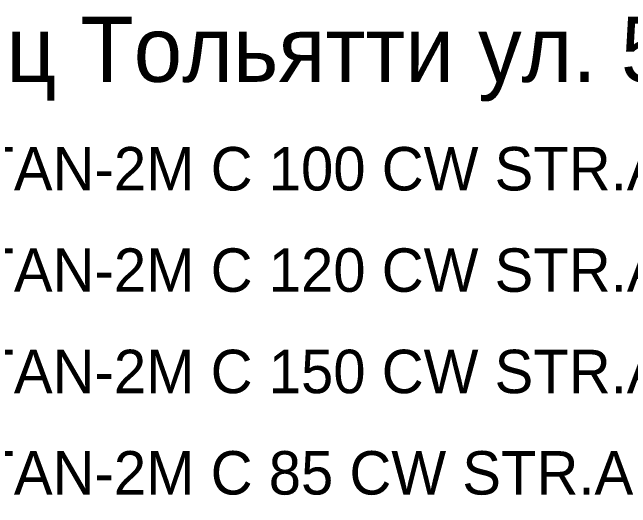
# Model space of a CAD drawing. Extents: x -105 to 2796, y -10 to 1087.
# Drawn here: x 776 to 1431, y 563 to 1087 of the extents above; entities that cross this region are included whole.
import ezdxf

# ---------------------------------------------------------------- set-up
doc = ezdxf.new("R2010")
doc.units = 0
doc.header["$MEASUREMENT"] = 0
doc.layers.add('DLXDESCR', color=7, linetype='Continuous')

msp = doc.modelspace()

# ---------------------------------------------------------------- texts
at = {"layer": 'DLXDESCR'}
msp.add_text('Переосвещение улиц Тольятти ул. 50 лет Октября', height=68.99116, dxfattribs=at).set_placement((-106.082, 1013.727))
at = {"layer": 'DLXDESCR', "color": 2}
msp.add_text('ВСТЗ ЛУЧ  TITAN-2M C 100 CW STR.A IP65 (20800 lm; 100.0 W)', height=45.99411, dxfattribs=at).set_placement((353.859, 898.742))
at = {"layer": 'DLXDESCR', "color": 1}
msp.add_text('ВСТЗ ЛУЧ  TITAN-2M C 120 CW STR.A IP65 (24350 lm; 117.0 W)', height=45.99411, dxfattribs=at).set_placement((353.859, 791.422))
at = {"layer": 'DLXDESCR', "color": 3}
msp.add_text('ВСТЗ ЛУЧ  TITAN-2M C 150 CW STR.A IP65 (31000 lm; 149.0 W)', height=45.99411, dxfattribs=at).set_placement((353.859, 684.103))
at = {"layer": 'DLXDESCR', "color": 5}
msp.add_text('ВСТЗ ЛУЧ  TITAN-2M C 85 CW STR.A IP65 (17000 lm; 83.0 W)', height=45.99411, dxfattribs=at).set_placement((353.859, 576.783))

doc.saveas('drawing.dxf')
